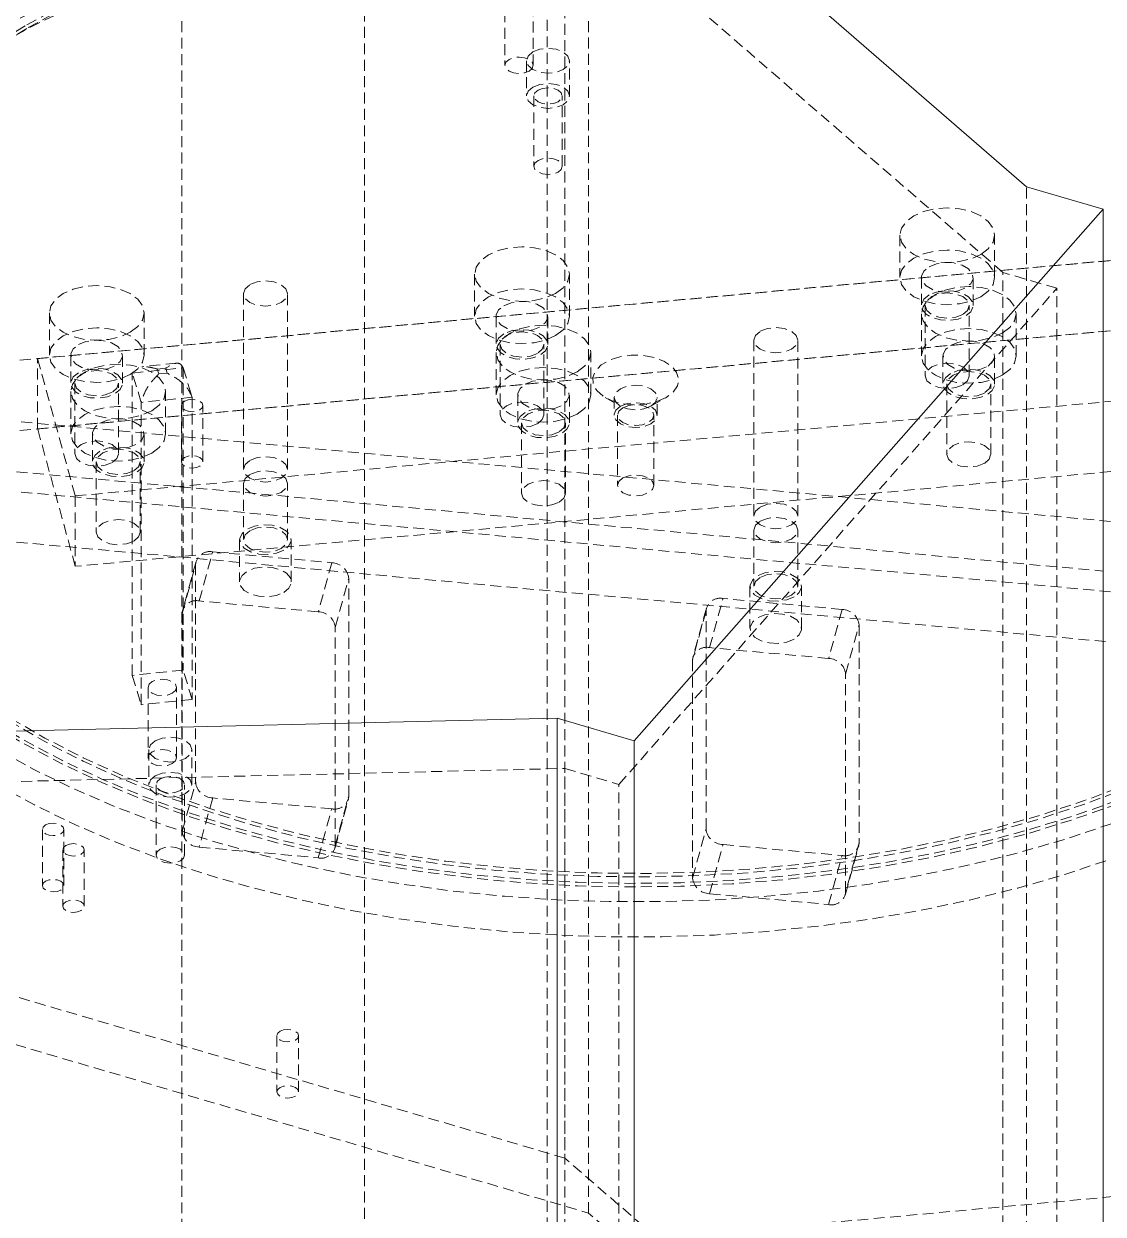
# Model space of a CAD drawing. Header units: millimetres. Extents: x 1529 to 6255, y 1713 to 5797.
# Drawn here: x 5812.8 to 5938.2, y 4708.8 to 4847 of the extents above; entities that cross this region are included whole.
import ezdxf

# ---------------------------------------------------------------- set-up
doc = ezdxf.new("R2010")
doc.units = ezdxf.units.MM
doc.linetypes.add('HIDDEN', pattern=[1.905, 1.27, -0.635])

msp = doc.modelspace()

# ---------------------------------------------------------------- linework, layer by layer
at = {"color": 7, "linetype": 'HIDDEN', "lineweight": 0}
for p, q in [((5831.195, 4484.099), (5831.195, 4990.355)), ((5873.622, 4990.354), (5873.622, 4484.099)), ((5852.408, 4978.108), (5852.408, 4471.853)), ((5878.411, 4708.911), (5878.411, 4872.219)), ((5875.662, 4862.271), (5875.662, 4715.294)), ((5926.512, 4818.158), (5875.662, 4862.271)), ((5868.695, 4850.378), (5868.695, 4842.212)), ((5871.995, 4842.212), (5871.995, 4850.378)), ((5871.21, 4842.735), (5871.21, 4838.652)), ((5876.21, 4838.652), (5876.21, 4842.735)), ((5872.06, 4838.652), (5872.06, 4830.487)), ((5875.36, 4830.487), (5875.36, 4838.652)), ((5757.362, 4802.925), (6028.977, 4827.759)), ((5929.262, 4664.798), (5929.262, 4828.106)), ((5814.434, 4808.16), (6023.824, 4827.305)), ((5914.567, 4822.477), (5914.567, 4817.578)), ((5925.567, 4817.578), (5925.567, 4822.477)), ((5757.362, 4794.759), (6028.977, 4819.594)), ((5814.434, 4799.995), (6023.824, 4819.14)), ((5865.183, 4817.962), (5865.183, 4813.062)), ((5876.183, 4813.062), (5876.183, 4817.962)), ((5926.512, 4671.18), (5926.512, 4818.158)), ((5932.792, 4816.311), (5926.512, 4818.158)), ((5917.067, 4817.578), (5917.067, 4814.312)), ((5923.067, 4814.312), (5923.067, 4817.578)), ((5838.347, 4815.7), (5838.347, 4795.287)), ((5843.447, 4795.287), (5843.447, 4815.7)), ((5881.945, 4758.702), (5932.792, 4816.311)), ((5932.792, 4669.333), (5932.792, 4816.311)), ((5917.517, 4814.312), (5917.517, 4806.146)), ((5922.617, 4806.146), (5922.617, 4814.312)), ((5815.798, 4813.446), (5815.798, 4808.547)), ((5826.798, 4808.547), (5826.798, 4813.446)), ((5867.683, 4813.062), (5867.683, 4809.796)), ((5873.683, 4809.796), (5873.683, 4813.062)), ((5917.07, 4813.354), (5917.07, 4808.455)), ((5928.07, 4808.455), (5928.07, 4813.354)), ((5818.814, 4792.195), (6028.204, 4811.34)), ((5868.133, 4809.796), (5868.133, 4801.631)), ((5873.233, 4801.631), (5873.233, 4809.796)), ((5897.608, 4810.282), (5897.608, 4789.868)), ((5902.708, 4789.868), (5902.708, 4810.282)), ((5818.298, 4808.547), (5818.298, 4805.281)), ((5824.298, 4805.281), (5824.298, 4808.547)), ((5867.686, 4808.839), (5867.686, 4803.94)), ((5878.686, 4803.94), (5878.686, 4808.839)), ((5919.57, 4808.455), (5919.57, 4805.189)), ((5925.57, 4805.189), (5925.57, 4808.455)), ((5814.434, 4808.16), (5818.814, 4792.195)), ((5814.434, 4799.995), (5814.434, 4808.16)), ((5825.431, 4806.471), (5831.34, 4807.072)), ((5830.575, 4807.62), (5826.523, 4807.207)), ((5829.312, 4807.033), (5828.327, 4806.933)), ((5828.327, 4806.933), (5828.501, 4806.364)), ((5829.486, 4806.465), (5829.312, 4807.033)), ((5831.34, 4807.072), (5832.382, 4803.661)), ((5831.34, 4807.072), (5831.34, 4771.961)), ((5826.473, 4803.059), (5825.431, 4806.471)), ((5825.431, 4771.359), (5825.431, 4806.471)), ((5829.486, 4806.465), (5828.501, 4806.364)), ((6033.86, 4780.566), (5768.021, 4804.872)), ((5818.301, 4804.323), (5818.301, 4799.424)), ((5818.748, 4805.281), (5818.748, 4797.116)), ((5823.848, 4797.116), (5823.848, 4805.281)), ((5829.301, 4799.424), (5829.301, 4804.323)), ((5920.02, 4805.189), (5920.02, 4797.023)), ((5925.12, 4797.023), (5925.12, 4805.189)), ((6028.204, 4803.175), (5818.814, 4784.03)), ((5832.382, 4803.661), (5826.473, 4803.059)), ((5826.473, 4767.948), (5826.473, 4803.059)), ((5831.141, 4802.696), (5831.141, 4796.164)), ((5832.382, 4803.661), (5832.382, 4768.55)), ((5833.641, 4796.164), (5833.641, 4802.696)), ((5870.186, 4803.94), (5870.186, 4800.673)), ((5876.186, 4800.673), (5876.186, 4803.94)), ((5880.343, 4803.632), (5882.111, 4802.611)), ((5881.379, 4803.632), (5881.379, 4801.59)), ((5885.647, 4802.611), (5887.415, 4803.632)), ((5886.379, 4801.59), (5886.379, 4803.632)), ((5881.779, 4801.59), (5881.779, 4793.425)), ((5885.979, 4793.425), (5885.979, 4801.59)), ((5818.814, 4784.03), (5814.434, 4799.995)), ((5870.636, 4800.673), (5870.636, 4792.508)), ((5875.736, 4792.508), (5875.736, 4800.673)), ((5766.457, 4799.171), (5938.172, 4783.47)), ((5820.801, 4799.424), (5820.801, 4796.158)), ((5826.801, 4796.158), (5826.801, 4799.424)), ((6033.86, 4772.401), (5768.021, 4796.707)), ((5821.251, 4796.158), (5821.251, 4787.993)), ((5826.351, 4787.993), (5826.351, 4796.158)), ((5838.347, 4793.654), (5838.347, 4787.121)), ((5843.447, 4787.121), (5843.447, 4793.654)), ((5818.814, 4792.195), (5818.814, 4784.03)), ((5766.457, 4791.005), (6032.295, 4766.699)), ((5897.608, 4788.235), (5897.608, 4781.703)), ((5902.708, 4781.703), (5902.708, 4788.235)), ((5837.897, 4787.121), (5837.897, 4782.222)), ((5843.897, 4782.222), (5843.897, 4787.121)), ((5833.201, 4780.003), (5834.765, 4785.705)), ((5834.765, 4785.705), (5848.593, 4784.441)), ((5831.226, 4778.551), (5832.79, 4784.253)), ((5832.837, 4784.601), (5831.272, 4778.899)), ((5832.79, 4784.253), (5832.79, 4758.94)), ((5848.593, 4784.441), (5847.029, 4778.739)), ((5849.004, 4776.925), (5850.568, 4782.627)), ((5850.568, 4757.314), (5850.568, 4782.627)), ((5897.158, 4781.703), (5897.158, 4776.804)), ((5903.158, 4776.804), (5903.158, 4781.703)), ((5847.029, 4778.739), (5833.201, 4780.003)), ((5892.462, 4774.585), (5894.027, 4780.287)), ((5907.854, 4779.022), (5894.027, 4780.287)), ((5831.226, 4778.551), (5831.226, 4753.238)), ((5892.051, 4778.834), (5890.487, 4773.132)), ((5892.098, 4779.183), (5890.534, 4773.481)), ((5892.051, 4753.521), (5892.051, 4778.834)), ((5907.854, 4779.022), (5906.29, 4773.321)), ((5849.004, 4751.613), (5849.004, 4776.925)), ((5908.265, 4771.507), (5909.83, 4777.209)), ((5909.83, 4777.209), (5909.83, 4751.896)), ((5906.29, 4773.321), (5892.462, 4774.585)), ((5890.487, 4773.132), (5890.487, 4747.82)), ((5831.34, 4771.961), (5825.431, 4771.359)), ((5825.431, 4771.359), (5826.473, 4767.948)), ((5832.382, 4768.55), (5831.34, 4771.961)), ((5908.265, 4746.194), (5908.265, 4771.507)), ((5827.256, 4769.954), (5827.256, 4761.789)), ((5830.556, 4761.789), (5830.556, 4769.954)), ((5832.382, 4768.55), (5826.473, 4767.948)), ((5827.347, 4762.741), (5827.347, 4758.659)), ((5832.347, 4758.659), (5832.347, 4762.741)), ((5783.955, 4758.369), (5875.666, 4760.549)), ((5875.666, 4613.571), (5875.666, 4760.549)), ((5875.666, 4760.549), (5881.945, 4758.702)), ((5828.197, 4758.659), (5828.197, 4750.493)), ((5831.226, 4753.238), (5832.79, 4758.94)), ((5831.497, 4750.493), (5831.497, 4758.659)), ((5881.945, 4611.724), (5881.945, 4758.702)), ((5834.765, 4757.126), (5833.201, 4751.424)), ((5848.593, 4755.862), (5834.765, 4757.126)), ((5849.004, 4751.613), (5850.568, 4757.314)), ((5847.029, 4750.16), (5848.593, 4755.862)), ((5848.957, 4751.264), (5850.522, 4756.966)), ((5814.992, 4753.473), (5814.992, 4746.94)), ((5817.492, 4746.94), (5817.492, 4753.473)), ((5890.487, 4747.82), (5892.051, 4753.521)), ((5892.462, 4746.006), (5894.027, 4751.708)), ((5894.027, 4751.708), (5907.854, 4750.443)), ((5908.219, 4745.846), (5909.783, 4751.547)), ((5909.83, 4751.896), (5908.265, 4746.194)), ((5817.358, 4751.092), (5817.358, 4744.56)), ((5819.858, 4744.56), (5819.858, 4751.092)), ((5833.201, 4751.424), (5847.029, 4750.16)), ((5906.29, 4744.742), (5907.854, 4750.443)), ((5875.662, 4715.294), (5760.764, 4749.09)), ((5892.462, 4746.006), (5906.29, 4744.742)), ((5766.144, 4741.934), (5878.411, 4708.911)), ((5842.232, 4729.517), (5842.232, 4722.985)), ((5844.732, 4722.985), (5844.732, 4729.517)), ((6020.928, 4718.283), (5749.314, 4693.449)), ((5926.512, 4671.18), (5875.662, 4715.294)), ((5929.262, 4664.798), (5878.411, 4708.911))]:
    msp.add_line(p, q, dxfattribs=at)
at = {"color": 7, "linetype": 'Continuous', "lineweight": 15}
for p, q in [((5878.411, 4872.219), (5929.262, 4828.106)), ((5929.262, 4828.106), (5938.172, 4825.485)), ((5938.172, 4825.485), (5883.693, 4763.761)), ((5938.172, 4662.177), (5938.172, 4825.485)), ((5874.783, 4766.382), (5783.073, 4764.202)), ((5883.693, 4763.761), (5874.783, 4766.382)), ((5874.783, 4603.074), (5874.783, 4766.382)), ((5883.693, 4763.761), (5883.693, 4600.453))]:
    msp.add_line(p, q, dxfattribs=at)
at = {"color": 7, "linetype": 'HIDDEN', "lineweight": 0, "flags": 128}
for points in [[(5809.632, 4848.534), (5814.075, 4850.954), (5818.754, 4853.22), (5823.653, 4855.326), (5828.756, 4857.264), (5834.046, 4859.027), (5839.504, 4860.609), (5845.112, 4862.006), (5850.852, 4863.211), (5856.703, 4864.223), (5862.646, 4865.036), (5868.661, 4865.648), (5874.727, 4866.058), (5880.825, 4866.263), (5886.933, 4866.263), (5893.03, 4866.058), (5899.097, 4865.648), (5905.112, 4865.036), (5911.055, 4864.223), (5916.906, 4863.211), (5922.645, 4862.006), (5928.254, 4860.609), (5933.712, 4859.027), (5939.001, 4857.264), (5944.104, 4855.326), (5949.003, 4853.22), (5953.682, 4850.954), (5958.125, 4848.534), (5962.316, 4845.97), (5966.242, 4843.269), (5969.89, 4840.44), (5973.246, 4837.495), (5976.3, 4834.441), (5979.041, 4831.29), (5981.46, 4828.052), (5983.549, 4824.739), (5985.301, 4821.361), (5986.709, 4817.93), (5987.77, 4814.458), (5988.479, 4810.956), (5988.834, 4807.436), (5988.834, 4803.91), (5988.479, 4800.39), (5987.77, 4796.888), (5986.709, 4793.415), (5985.301, 4789.985), (5983.549, 4786.607), (5981.46, 4783.293), (5979.041, 4780.056), (5976.3, 4776.905), (5973.246, 4773.851), (5969.89, 4770.905), (5966.242, 4768.077), (5962.316, 4765.376), (5958.125, 4762.812), (5953.682, 4760.392), (5949.003, 4758.125), (5944.104, 4756.02), (5939.001, 4754.082), (5933.712, 4752.319), (5928.254, 4750.737), (5922.645, 4749.34), (5916.906, 4748.134), (5911.055, 4747.123), (5905.112, 4746.31), (5899.097, 4745.698), (5893.03, 4745.288), (5886.933, 4745.083), (5880.825, 4745.083), (5874.727, 4745.288), (5868.661, 4745.698), (5862.646, 4746.31), (5856.703, 4747.123), (5850.852, 4748.134), (5845.112, 4749.34), (5839.504, 4750.737), (5834.046, 4752.319), (5828.756, 4754.082), (5823.653, 4756.02), (5818.754, 4758.125), (5814.075, 4760.392), (5809.633, 4762.812), (5805.441, 4765.376), (5801.515, 4768.077), (5797.868, 4770.905), (5794.511, 4773.851), (5791.458, 4776.905), (5788.716, 4780.056), (5786.297, 4783.293), (5784.208, 4786.607), (5782.457, 4789.985), (5781.048, 4793.415), (5779.987, 4796.888), (5779.278, 4800.39), (5778.923, 4803.91), (5778.923, 4807.436), (5779.278, 4810.956), (5779.987, 4814.458), (5781.048, 4817.93), (5782.456, 4821.361), (5784.208, 4824.739), (5786.297, 4828.052), (5788.716, 4831.29), (5791.458, 4834.441), (5794.511, 4837.495), (5797.868, 4840.44), (5801.515, 4843.269), (5805.441, 4845.97), (5809.632, 4848.534)], [(5811.754, 4847.718), (5807.645, 4845.203), (5803.8, 4842.552), (5800.23, 4839.777), (5796.949, 4836.885), (5793.967, 4833.886), (5791.295, 4830.792), (5788.943, 4827.613), (5786.917, 4824.359), (5785.226, 4821.043), (5783.875, 4817.675), (5782.869, 4814.267), (5782.211, 4810.83), (5781.903, 4807.378), (5781.947, 4803.921), (5782.343, 4800.471), (5783.088, 4797.041), (5784.181, 4793.641), (5785.617, 4790.285), (5787.393, 4786.983), (5789.5, 4783.747), (5791.934, 4780.588), (5794.684, 4777.517), (5797.741, 4774.545), (5801.096, 4771.681), (5804.736, 4768.935), (5808.648, 4766.318), (5812.82, 4763.838), (5817.237, 4761.503), (5821.884, 4759.322), (5826.744, 4757.302), (5831.802, 4755.451), (5837.039, 4753.774), (5842.437, 4752.277), (5847.978, 4750.966), (5853.643, 4749.844), (5859.413, 4748.917), (5865.266, 4748.187), (5871.184, 4747.656), (5877.145, 4747.326), (5883.13, 4747.199), (5889.117, 4747.276), (5895.087, 4747.554), (5901.017, 4748.035), (5906.889, 4748.716), (5912.681, 4749.594), (5918.374, 4750.667), (5923.948, 4751.931), (5929.383, 4753.382), (5934.662, 4755.015), (5939.766, 4756.823), (5944.678, 4758.802), (5949.379, 4760.943), (5953.855, 4763.24), (5958.09, 4765.685), (5962.069, 4768.269), (5965.778, 4770.983), (5969.205, 4773.818), (5972.338, 4776.764), (5975.166, 4779.812), (5977.679, 4782.95), (5979.869, 4786.168), (5981.728, 4789.454), (5983.249, 4792.798), (5984.429, 4796.187), (5985.261, 4799.611), (5985.744, 4803.057), (5985.876, 4806.513), (5985.656, 4809.968), (5985.086, 4813.41), (5984.166, 4816.826), (5982.901, 4820.205), (5981.294, 4823.536), (5979.352, 4826.806), (5977.081, 4830.005), (5974.488, 4833.121), (5971.583, 4836.145), (5968.375, 4839.064), (5964.877, 4841.87), (5961.099, 4844.552), (5957.055, 4847.102), (5952.758, 4849.511), (5948.224, 4851.77), (5943.469, 4853.871), (5938.508, 4855.807), (5933.358, 4857.572), (5928.038, 4859.16), (5922.566, 4860.565), (5916.961, 4861.781), (5911.241, 4862.806), (5905.427, 4863.636), (5899.539, 4864.266), (5893.597, 4864.697), (5887.621, 4864.925), (5881.633, 4864.95), (5875.652, 4864.773), (5869.7, 4864.393), (5863.796, 4863.812), (5857.962, 4863.032), (5852.217, 4862.056), (5846.581, 4860.887), (5841.073, 4859.529), (5835.714, 4857.986), (5830.52, 4856.265), (5825.51, 4854.371), (5820.702, 4852.31), (5816.111, 4850.09), (5811.754, 4847.718)], [(5811.754, 4847.31), (5807.645, 4844.794), (5803.8, 4842.144), (5800.23, 4839.368), (5796.949, 4836.476), (5793.967, 4833.478), (5791.295, 4830.384), (5788.943, 4827.205), (5786.917, 4823.951), (5785.226, 4820.635), (5783.875, 4817.266), (5782.869, 4813.858), (5782.211, 4810.422), (5781.903, 4806.97), (5781.947, 4803.512), (5782.343, 4800.063), (5783.088, 4796.632), (5784.181, 4793.233), (5785.617, 4789.877), (5787.393, 4786.575), (5789.5, 4783.339), (5791.934, 4780.18), (5794.684, 4777.109), (5797.741, 4774.136), (5801.096, 4771.272), (5804.736, 4768.527), (5808.648, 4765.91), (5812.82, 4763.429), (5817.237, 4761.095), (5821.884, 4758.914), (5826.744, 4756.894), (5831.802, 4755.042), (5837.039, 4753.365), (5842.437, 4751.869), (5847.978, 4750.557), (5853.643, 4749.436), (5859.413, 4748.509), (5865.266, 4747.778), (5871.184, 4747.247), (5877.145, 4746.918), (5883.13, 4746.791), (5889.117, 4746.867), (5895.087, 4747.146), (5901.017, 4747.627), (5906.889, 4748.307), (5912.681, 4749.186), (5918.374, 4750.259), (5923.948, 4751.523), (5929.383, 4752.974), (5934.662, 4754.607), (5939.766, 4756.415), (5944.678, 4758.394), (5949.379, 4760.535), (5953.855, 4762.832), (5958.09, 4765.276), (5962.069, 4767.86), (5965.778, 4770.575), (5969.205, 4773.41), (5972.338, 4776.356), (5975.166, 4779.404), (5977.679, 4782.542), (5979.869, 4785.759), (5981.728, 4789.046), (5983.249, 4792.39), (5984.429, 4795.779), (5985.261, 4799.203), (5985.744, 4802.649), (5985.876, 4806.105), (5985.656, 4809.56), (5985.086, 4813.002), (5984.166, 4816.418), (5982.901, 4819.797), (5981.294, 4823.127), (5979.352, 4826.398), (5977.081, 4829.597), (5974.488, 4832.713), (5971.583, 4835.736), (5968.375, 4838.656), (5964.877, 4841.462), (5961.099, 4844.144), (5957.055, 4846.694), (5952.758, 4849.103), (5948.224, 4851.361), (5943.469, 4853.463), (5938.508, 4855.399), (5933.358, 4857.164), (5928.038, 4858.752), (5922.566, 4860.156), (5916.961, 4861.373), (5911.241, 4862.398), (5905.427, 4863.227), (5899.539, 4863.858), (5893.597, 4864.288), (5887.621, 4864.517), (5881.633, 4864.542), (5875.652, 4864.364), (5869.7, 4863.985), (5863.796, 4863.404), (5857.962, 4862.624), (5852.217, 4861.648), (5846.581, 4860.478), (5841.073, 4859.12), (5835.714, 4857.578), (5830.52, 4855.857), (5825.51, 4853.962), (5820.702, 4851.902), (5816.111, 4849.682), (5811.754, 4847.31)], [(5813.168, 4846.902), (5817.481, 4849.248), (5822.028, 4851.443), (5826.791, 4853.479), (5831.755, 4855.348), (5836.902, 4857.044), (5842.215, 4858.561), (5847.673, 4859.893), (5853.259, 4861.037), (5858.952, 4861.988), (5864.733, 4862.742), (5870.581, 4863.297), (5876.476, 4863.652), (5882.397, 4863.804), (5888.323, 4863.753), (5894.233, 4863.5), (5900.107, 4863.045), (5905.924, 4862.39), (5911.664, 4861.537), (5917.306, 4860.489), (5922.831, 4859.25), (5928.218, 4857.825), (5933.45, 4856.218), (5938.508, 4854.434), (5943.374, 4852.481), (5948.031, 4850.365), (5952.463, 4848.093), (5956.654, 4845.674), (5960.589, 4843.116), (5964.255, 4840.427), (5967.638, 4837.618), (5970.727, 4834.698), (5973.511, 4831.678), (5975.981, 4828.568), (5978.126, 4825.378), (5979.941, 4822.121), (5981.418, 4818.808), (5982.553, 4815.45), (5983.341, 4812.059), (5983.78, 4808.647), (5983.868, 4805.226), (5983.604, 4801.808), (5982.991, 4798.405), (5982.029, 4795.029), (5980.722, 4791.691), (5979.076, 4788.405), (5977.094, 4785.18), (5974.786, 4782.029), (5972.158, 4778.962), (5969.22, 4775.991), (5965.982, 4773.125), (5962.456, 4770.375), (5958.654, 4767.751), (5954.589, 4765.261), (5950.276, 4762.914), (5945.73, 4760.719), (5940.966, 4758.684), (5936.002, 4756.815), (5930.855, 4755.119), (5925.543, 4753.602), (5920.084, 4752.269), (5914.498, 4751.125), (5908.805, 4750.175), (5903.024, 4749.42), (5897.176, 4748.865), (5891.281, 4748.511), (5885.361, 4748.359), (5879.435, 4748.409), (5873.524, 4748.663), (5867.65, 4749.118), (5861.833, 4749.773), (5856.093, 4750.626), (5850.451, 4751.673), (5844.927, 4752.912), (5839.539, 4754.337), (5834.307, 4755.945), (5829.249, 4757.728), (5824.383, 4759.681), (5819.726, 4761.797), (5815.294, 4764.069), (5811.104, 4766.488), (5807.169, 4769.047), (5803.503, 4771.735), (5800.119, 4774.544), (5797.03, 4777.464), (5794.246, 4780.484), (5791.777, 4783.595), (5789.631, 4786.784), (5787.816, 4790.041), (5786.339, 4793.355), (5785.204, 4796.713), (5784.416, 4800.104), (5783.978, 4803.516), (5783.89, 4806.937), (5784.153, 4810.355), (5784.767, 4813.758), (5785.729, 4817.134), (5787.035, 4820.471), (5788.682, 4823.758), (5790.663, 4826.982), (5792.972, 4830.133), (5795.599, 4833.2), (5798.537, 4836.171), (5801.775, 4839.037), (5805.301, 4841.787), (5809.103, 4844.412), (5813.168, 4846.902)], [(5809.632, 4844.452), (5805.441, 4841.887), (5801.515, 4839.186), (5797.868, 4836.358), (5794.511, 4833.412), (5791.458, 4830.358), (5788.716, 4827.207), (5786.297, 4823.97), (5784.208, 4820.656), (5782.456, 4817.279), (5781.048, 4813.848), (5779.987, 4810.375), (5779.278, 4806.873), (5778.923, 4803.353), (5778.923, 4799.827), (5779.278, 4796.307), (5779.987, 4792.805), (5781.048, 4789.333), (5782.457, 4785.902), (5784.208, 4782.524), (5786.297, 4779.211), (5788.716, 4775.973), (5791.458, 4772.822), (5794.511, 4769.769), (5797.868, 4766.823), (5801.515, 4763.995), (5805.441, 4761.294), (5809.633, 4758.729), (5814.075, 4756.309), (5818.754, 4754.043), (5823.653, 4751.937), (5828.756, 4750), (5834.046, 4748.237), (5839.504, 4746.654), (5845.112, 4745.258), (5850.852, 4744.052), (5856.703, 4743.04), (5862.646, 4742.227), (5868.661, 4741.615), (5874.727, 4741.206), (5880.825, 4741.001), (5886.933, 4741.001), (5893.03, 4741.206), (5899.097, 4741.615), (5905.112, 4742.227), (5911.055, 4743.04), (5916.906, 4744.052), (5922.645, 4745.258), (5928.254, 4746.654), (5933.712, 4748.237), (5939.001, 4750), (5944.104, 4751.937), (5949.003, 4754.043), (5953.682, 4756.309), (5958.125, 4758.729), (5962.316, 4761.294), (5966.242, 4763.995), (5969.89, 4766.823), (5973.246, 4769.769), (5976.3, 4772.822), (5979.041, 4775.973), (5981.46, 4779.211), (5983.549, 4782.524), (5985.301, 4785.902), (5986.709, 4789.333), (5987.77, 4792.805), (5988.479, 4796.307), (5988.834, 4799.827), (5988.834, 4803.353), (5988.479, 4806.873), (5987.77, 4810.375), (5986.709, 4813.848), (5985.301, 4817.279), (5983.549, 4820.656), (5981.46, 4823.97), (5979.041, 4827.207), (5976.3, 4830.358), (5973.246, 4833.412), (5969.89, 4836.358), (5966.242, 4839.186), (5962.316, 4841.887), (5958.125, 4844.452), (5953.682, 4846.871), (5949.003, 4849.138), (5944.104, 4851.243), (5939.001, 4853.181), (5933.712, 4854.944), (5928.254, 4856.526), (5922.645, 4857.923), (5916.906, 4859.129), (5911.055, 4860.14), (5905.112, 4860.953), (5899.097, 4861.565), (5893.03, 4861.975), (5886.933, 4862.18), (5880.825, 4862.18), (5874.727, 4861.975), (5868.661, 4861.565), (5862.646, 4860.953), (5856.703, 4860.14), (5850.852, 4859.129), (5845.112, 4857.923), (5839.504, 4856.526), (5834.046, 4854.944), (5828.756, 4853.181), (5823.653, 4851.243), (5818.754, 4849.138), (5814.075, 4846.871), (5809.632, 4844.452)], [(5813.168, 4846.493), (5809.103, 4844.003), (5805.301, 4841.379), (5801.775, 4838.629), (5798.537, 4835.763), (5795.599, 4832.792), (5792.972, 4829.725), (5790.663, 4826.574), (5788.682, 4823.349), (5787.035, 4820.063), (5785.729, 4816.725), (5784.767, 4813.349), (5784.153, 4809.946), (5783.89, 4806.528), (5783.978, 4803.107), (5784.416, 4799.695), (5785.204, 4796.304), (5786.339, 4792.946), (5787.816, 4789.633), (5789.631, 4786.376), (5791.777, 4783.187), (5794.246, 4780.076), (5797.03, 4777.056), (5800.119, 4774.136), (5803.503, 4771.327), (5807.169, 4768.638), (5811.104, 4766.08), (5815.294, 4763.661), (5819.726, 4761.389), (5824.383, 4759.273), (5829.249, 4757.32), (5834.307, 4755.536), (5839.539, 4753.929), (5844.927, 4752.504), (5850.451, 4751.265), (5856.093, 4750.217), (5861.833, 4749.365), (5867.65, 4748.709), (5873.524, 4748.254), (5879.435, 4748.001), (5885.361, 4747.951), (5891.281, 4748.103), (5897.176, 4748.457), (5903.024, 4749.012), (5908.805, 4749.766), (5914.498, 4750.717), (5920.084, 4751.861), (5925.543, 4753.193), (5930.855, 4754.71), (5936.002, 4756.406), (5940.966, 4758.276), (5945.73, 4760.311), (5950.276, 4762.506), (5954.589, 4764.853), (5958.654, 4767.342), (5962.456, 4769.967), (5965.982, 4772.717), (5969.22, 4775.583), (5972.158, 4778.554), (5974.786, 4781.621), (5977.094, 4784.772), (5979.076, 4787.997), (5980.722, 4791.283), (5982.029, 4794.62), (5982.991, 4797.996), (5983.604, 4801.4), (5983.868, 4804.818), (5983.78, 4808.239), (5983.341, 4811.651), (5982.553, 4815.042), (5981.418, 4818.4), (5979.941, 4821.713), (5978.126, 4824.97), (5975.981, 4828.159), (5973.511, 4831.27), (5970.727, 4834.29), (5967.638, 4837.21), (5964.255, 4840.019), (5960.589, 4842.707), (5956.654, 4845.266), (5952.463, 4847.685), (5948.031, 4849.957), (5943.374, 4852.073), (5938.508, 4854.026), (5933.45, 4855.81), (5928.218, 4857.417), (5922.831, 4858.842), (5917.306, 4860.081), (5911.664, 4861.129), (5905.924, 4861.981), (5900.107, 4862.636), (5894.233, 4863.091), (5888.323, 4863.345), (5882.397, 4863.395), (5876.476, 4863.243), (5870.581, 4862.889), (5864.733, 4862.334), (5858.952, 4861.58), (5853.259, 4860.629), (5847.673, 4859.485), (5842.215, 4858.153), (5836.902, 4856.636), (5831.755, 4854.939), (5826.791, 4853.07), (5822.028, 4851.035), (5817.481, 4848.84), (5813.168, 4846.493)], [(5871.943, 4843.755), (5872.754, 4844.068), (5873.71, 4844.178), (5874.667, 4844.068), (5875.478, 4843.755), (5876.02, 4843.287), (5876.21, 4842.735), (5876.02, 4842.182), (5875.478, 4841.714), (5874.667, 4841.401), (5873.71, 4841.291), (5872.754, 4841.401), (5871.943, 4841.714), (5871.401, 4842.182), (5871.21, 4842.735), (5871.401, 4843.287), (5871.943, 4843.755)], [(5871.511, 4841.539), (5871.869, 4841.848), (5871.995, 4842.212), (5871.869, 4842.577), (5871.511, 4842.886), (5870.976, 4843.092), (5870.345, 4843.165), (5869.713, 4843.092), (5869.178, 4842.886), (5868.82, 4842.577), (5868.695, 4842.212), (5868.82, 4841.848), (5869.178, 4841.539), (5869.713, 4841.332), (5870.345, 4841.26), (5870.976, 4841.332), (5871.511, 4841.539)], [(5871.943, 4839.672), (5872.754, 4839.985), (5873.71, 4840.095), (5874.667, 4839.985), (5875.478, 4839.672), (5876.02, 4839.204), (5876.21, 4838.652), (5876.02, 4838.1), (5875.478, 4837.631), (5874.667, 4837.319), (5873.71, 4837.209), (5872.754, 4837.319), (5871.943, 4837.631), (5871.401, 4838.1), (5871.21, 4838.652), (5871.401, 4839.204), (5871.943, 4839.672)], [(5872.544, 4839.326), (5873.079, 4839.532), (5873.711, 4839.605), (5874.342, 4839.532), (5874.877, 4839.326), (5875.235, 4839.016), (5875.36, 4838.652), (5875.235, 4838.287), (5874.877, 4837.978), (5874.342, 4837.772), (5873.71, 4837.699), (5873.079, 4837.772), (5872.544, 4837.978), (5872.186, 4838.287), (5872.06, 4838.652), (5872.186, 4839.017), (5872.544, 4839.326)], [(5872.544, 4831.16), (5872.186, 4830.851), (5872.06, 4830.487), (5872.186, 4830.122), (5872.544, 4829.813), (5873.079, 4829.607), (5873.71, 4829.534), (5874.342, 4829.607), (5874.877, 4829.813), (5875.235, 4830.122), (5875.36, 4830.487), (5875.235, 4830.851), (5874.877, 4831.16), (5874.342, 4831.367), (5873.711, 4831.439), (5873.079, 4831.367), (5872.544, 4831.16)], [(5923.956, 4820.232), (5924.83, 4820.89), (5925.38, 4821.655), (5925.567, 4822.477), (5925.38, 4823.299), (5924.83, 4824.065), (5923.956, 4824.722), (5922.817, 4825.227), (5921.491, 4825.544), (5920.067, 4825.652), (5918.644, 4825.544), (5917.317, 4825.227), (5916.178, 4824.722), (5915.304, 4824.065), (5914.755, 4823.299), (5914.567, 4822.477), (5914.755, 4821.655), (5915.304, 4820.89), (5916.178, 4820.232), (5917.317, 4819.727), (5918.644, 4819.41), (5920.067, 4819.302), (5921.491, 4819.41), (5922.817, 4819.727), (5923.956, 4820.232)], [(5874.572, 4815.717), (5875.446, 4816.374), (5875.995, 4817.14), (5876.183, 4817.962), (5875.995, 4818.783), (5875.446, 4819.549), (5874.572, 4820.207), (5873.433, 4820.711), (5872.106, 4821.029), (5870.683, 4821.137), (5869.259, 4821.029), (5867.933, 4820.711), (5866.794, 4820.207), (5865.92, 4819.549), (5865.37, 4818.783), (5865.183, 4817.962), (5865.37, 4817.14), (5865.92, 4816.374), (5866.794, 4815.717), (5867.933, 4815.212), (5869.259, 4814.895), (5870.683, 4814.787), (5872.106, 4814.895), (5873.433, 4815.212), (5874.572, 4815.717)], [(5923.956, 4815.333), (5924.83, 4815.99), (5925.38, 4816.756), (5925.567, 4817.578), (5925.38, 4818.4), (5924.83, 4819.165), (5923.956, 4819.823), (5922.817, 4820.328), (5921.491, 4820.645), (5920.067, 4820.753), (5918.644, 4820.645), (5917.317, 4820.328), (5916.178, 4819.823), (5915.304, 4819.165), (5914.755, 4818.4), (5914.567, 4817.578), (5914.755, 4816.756), (5915.304, 4815.99), (5916.178, 4815.333), (5917.317, 4814.828), (5918.644, 4814.511), (5920.067, 4814.403), (5921.491, 4814.511), (5922.817, 4814.828), (5923.956, 4815.333)], [(5917.946, 4818.802), (5918.799, 4819.147), (5919.806, 4819.303), (5920.844, 4819.251), (5921.788, 4818.997), (5922.525, 4818.571), (5922.965, 4818.026), (5923.056, 4817.427), (5922.786, 4816.846), (5922.188, 4816.353), (5921.335, 4816.008), (5920.329, 4815.853), (5919.291, 4815.905), (5918.346, 4816.159), (5917.61, 4816.585), (5917.169, 4817.13), (5917.079, 4817.729), (5917.348, 4818.31), (5917.946, 4818.802)], [(5825.187, 4811.201), (5826.061, 4811.859), (5826.611, 4812.625), (5826.798, 4813.446), (5826.611, 4814.268), (5826.061, 4815.034), (5825.187, 4815.691), (5824.048, 4816.196), (5822.722, 4816.513), (5821.298, 4816.621), (5819.875, 4816.513), (5818.548, 4816.196), (5817.409, 4815.691), (5816.535, 4815.034), (5815.986, 4814.268), (5815.798, 4813.446), (5815.986, 4812.625), (5816.535, 4811.859), (5817.409, 4811.201), (5818.548, 4810.697), (5819.875, 4810.379), (5821.298, 4810.271), (5822.722, 4810.379), (5824.048, 4810.697), (5825.187, 4811.201)], [(5839.094, 4816.741), (5839.921, 4817.06), (5840.897, 4817.172), (5841.873, 4817.06), (5842.7, 4816.741), (5843.253, 4816.264), (5843.447, 4815.7), (5843.253, 4815.137), (5842.7, 4814.659), (5841.873, 4814.34), (5840.897, 4814.228), (5839.921, 4814.34), (5839.094, 4814.659), (5838.541, 4815.137), (5838.347, 4815.7), (5838.541, 4816.264), (5839.094, 4816.741)], [(5926.459, 4811.109), (5927.333, 4811.767), (5927.883, 4812.532), (5928.07, 4813.354), (5927.883, 4814.176), (5927.333, 4814.942), (5926.459, 4815.599), (5925.32, 4816.104), (5923.994, 4816.421), (5922.57, 4816.529), (5921.147, 4816.421), (5919.82, 4816.104), (5918.681, 4815.599), (5917.807, 4814.942), (5917.257, 4814.176), (5917.07, 4813.354), (5917.257, 4812.532), (5917.807, 4811.767), (5918.681, 4811.109), (5919.82, 4810.605), (5921.147, 4810.287), (5922.57, 4810.179), (5923.994, 4810.287), (5925.32, 4810.605), (5926.459, 4811.109)], [(5874.572, 4810.817), (5875.446, 4811.475), (5875.995, 4812.241), (5876.183, 4813.062), (5875.995, 4813.884), (5875.446, 4814.65), (5874.572, 4815.308), (5873.433, 4815.812), (5872.106, 4816.129), (5870.683, 4816.238), (5869.259, 4816.129), (5867.933, 4815.812), (5866.794, 4815.308), (5865.92, 4814.65), (5865.37, 4813.884), (5865.183, 4813.062), (5865.37, 4812.241), (5865.92, 4811.475), (5866.794, 4810.817), (5867.933, 4810.313), (5869.259, 4809.996), (5870.683, 4809.887), (5872.106, 4809.996), (5873.433, 4810.313), (5874.572, 4810.817)], [(5917.946, 4815.536), (5917.348, 4815.044), (5917.079, 4814.463), (5917.169, 4813.863), (5917.61, 4813.318), (5918.346, 4812.893), (5919.291, 4812.639), (5920.329, 4812.586), (5921.335, 4812.742), (5922.188, 4813.087), (5922.786, 4813.58), (5923.056, 4814.161), (5922.965, 4814.76), (5922.525, 4815.305), (5921.788, 4815.73), (5920.844, 4815.985), (5919.806, 4816.037), (5918.799, 4815.881), (5917.946, 4815.536)], [(5921.87, 4813.271), (5921.043, 4812.952), (5920.067, 4812.84), (5919.091, 4812.952), (5918.264, 4813.271), (5917.711, 4813.748), (5917.517, 4814.312), (5917.711, 4814.875), (5918.264, 4815.353), (5919.091, 4815.672), (5920.067, 4815.784), (5921.043, 4815.672), (5921.87, 4815.353), (5922.423, 4814.875), (5922.617, 4814.312), (5922.423, 4813.748), (5921.87, 4813.271)], [(5868.561, 4814.287), (5869.415, 4814.632), (5870.421, 4814.788), (5871.459, 4814.735), (5872.403, 4814.481), (5873.14, 4814.056), (5873.58, 4813.511), (5873.671, 4812.912), (5873.402, 4812.331), (5872.804, 4811.838), (5871.951, 4811.493), (5870.944, 4811.337), (5869.906, 4811.39), (5868.962, 4811.644), (5868.225, 4812.069), (5867.785, 4812.614), (5867.694, 4813.213), (5867.964, 4813.794), (5868.561, 4814.287)], [(5825.187, 4806.302), (5826.061, 4806.96), (5826.611, 4807.725), (5826.798, 4808.547), (5826.611, 4809.369), (5826.061, 4810.135), (5825.187, 4810.792), (5824.048, 4811.297), (5822.722, 4811.614), (5821.298, 4811.722), (5819.875, 4811.614), (5818.548, 4811.297), (5817.409, 4810.792), (5816.535, 4810.135), (5815.986, 4809.369), (5815.798, 4808.547), (5815.986, 4807.725), (5816.535, 4806.96), (5817.409, 4806.302), (5818.548, 4805.797), (5819.875, 4805.48), (5821.298, 4805.372), (5822.722, 4805.48), (5824.048, 4805.797), (5825.187, 4806.302)], [(5877.075, 4806.594), (5877.949, 4807.251), (5878.498, 4808.017), (5878.686, 4808.839), (5878.498, 4809.661), (5877.949, 4810.426), (5877.075, 4811.084), (5875.936, 4811.589), (5874.609, 4811.906), (5873.186, 4812.014), (5871.762, 4811.906), (5870.436, 4811.589), (5869.297, 4811.084), (5868.423, 4810.426), (5867.873, 4809.661), (5867.686, 4808.839), (5867.873, 4808.017), (5868.423, 4807.251), (5869.297, 4806.594), (5870.436, 4806.089), (5871.762, 4805.772), (5873.186, 4805.664), (5874.609, 4805.772), (5875.936, 4806.089), (5877.075, 4806.594)], [(5868.561, 4811.021), (5867.964, 4810.528), (5867.694, 4809.947), (5867.785, 4809.348), (5868.225, 4808.803), (5868.962, 4808.378), (5869.906, 4808.123), (5870.944, 4808.071), (5871.951, 4808.227), (5872.804, 4808.572), (5873.402, 4809.064), (5873.671, 4809.645), (5873.58, 4810.245), (5873.14, 4810.79), (5872.403, 4811.215), (5871.459, 4811.469), (5870.421, 4811.522), (5869.415, 4811.366), (5868.561, 4811.021)], [(5872.486, 4808.755), (5871.659, 4808.436), (5870.683, 4808.324), (5869.707, 4808.436), (5868.88, 4808.755), (5868.327, 4809.233), (5868.133, 4809.796), (5868.327, 4810.36), (5868.88, 4810.837), (5869.707, 4811.156), (5870.683, 4811.268), (5871.659, 4811.156), (5872.486, 4810.837), (5873.039, 4810.36), (5873.233, 4809.796), (5873.039, 4809.233), (5872.486, 4808.755)], [(5898.355, 4811.323), (5899.183, 4811.642), (5900.158, 4811.754), (5901.134, 4811.642), (5901.962, 4811.323), (5902.514, 4810.845), (5902.708, 4810.282), (5902.514, 4809.718), (5901.962, 4809.241), (5901.134, 4808.922), (5900.158, 4808.81), (5899.183, 4808.922), (5898.355, 4809.241), (5897.803, 4809.718), (5897.608, 4810.282), (5897.803, 4810.845), (5898.355, 4811.323)], [(5926.459, 4806.21), (5927.333, 4806.867), (5927.883, 4807.633), (5928.07, 4808.455), (5927.883, 4809.277), (5927.333, 4810.043), (5926.459, 4810.7), (5925.32, 4811.205), (5923.994, 4811.522), (5922.57, 4811.63), (5921.147, 4811.522), (5919.82, 4811.205), (5918.681, 4810.7), (5917.807, 4810.043), (5917.257, 4809.277), (5917.07, 4808.455), (5917.257, 4807.633), (5917.807, 4806.867), (5918.681, 4806.21), (5919.82, 4805.705), (5921.147, 4805.388), (5922.57, 4805.28), (5923.994, 4805.388), (5925.32, 4805.705), (5926.459, 4806.21)], [(5819.177, 4809.772), (5820.03, 4810.117), (5821.037, 4810.272), (5822.075, 4810.22), (5823.019, 4809.966), (5823.756, 4809.54), (5824.196, 4808.995), (5824.287, 4808.396), (5824.017, 4807.815), (5823.42, 4807.322), (5822.566, 4806.977), (5821.56, 4806.822), (5820.522, 4806.874), (5819.578, 4807.128), (5818.841, 4807.554), (5818.401, 4808.099), (5818.31, 4808.698), (5818.579, 4809.279), (5819.177, 4809.772)], [(5920.449, 4809.68), (5921.302, 4810.025), (5922.309, 4810.18), (5923.347, 4810.128), (5924.291, 4809.874), (5925.028, 4809.448), (5925.468, 4808.903), (5925.559, 4808.304), (5925.289, 4807.723), (5924.691, 4807.23), (5923.838, 4806.885), (5922.832, 4806.73), (5921.794, 4806.782), (5920.849, 4807.036), (5920.113, 4807.462), (5919.672, 4808.007), (5919.582, 4808.606), (5919.851, 4809.187), (5920.449, 4809.68)], [(5887.414, 4803.632), (5886.329, 4803.157), (5885.063, 4802.869), (5883.708, 4802.788), (5882.366, 4802.922), (5881.136, 4803.259), (5880.11, 4803.776), (5879.363, 4804.433), (5878.951, 4805.183), (5878.905, 4805.968), (5879.227, 4806.732), (5879.895, 4807.417), (5880.858, 4807.973), (5882.044, 4808.358), (5883.367, 4808.544), (5884.728, 4808.517), (5886.026, 4808.28), (5887.165, 4807.849), (5888.06, 4807.256), (5888.644, 4806.546), (5888.876, 4805.771), (5888.737, 4804.99), (5888.237, 4804.258), (5887.414, 4803.632)], [(5827.69, 4802.078), (5828.564, 4802.736), (5829.114, 4803.502), (5829.301, 4804.323), (5829.114, 4805.145), (5828.564, 4805.911), (5827.69, 4806.569), (5826.551, 4807.073), (5825.225, 4807.39), (5823.801, 4807.499), (5822.378, 4807.39), (5821.051, 4807.073), (5819.912, 4806.569), (5819.038, 4805.911), (5818.489, 4805.145), (5818.301, 4804.323), (5818.489, 4803.502), (5819.038, 4802.736), (5819.912, 4802.078), (5821.051, 4801.574), (5822.378, 4801.257), (5823.801, 4801.148), (5825.225, 4801.257), (5826.551, 4801.574), (5827.69, 4802.078)], [(5819.177, 4806.506), (5818.579, 4806.013), (5818.31, 4805.432), (5818.401, 4804.833), (5818.841, 4804.288), (5819.578, 4803.862), (5820.522, 4803.608), (5821.56, 4803.556), (5822.566, 4803.711), (5823.42, 4804.056), (5824.017, 4804.549), (5824.287, 4805.13), (5824.196, 4805.729), (5823.756, 4806.274), (5823.019, 4806.7), (5822.075, 4806.954), (5821.037, 4807.006), (5820.03, 4806.851), (5819.177, 4806.506)], [(5877.075, 4801.694), (5877.949, 4802.352), (5878.498, 4803.118), (5878.686, 4803.94), (5878.498, 4804.761), (5877.949, 4805.527), (5877.075, 4806.185), (5875.936, 4806.689), (5874.609, 4807.006), (5873.186, 4807.115), (5871.762, 4807.006), (5870.436, 4806.689), (5869.297, 4806.185), (5868.423, 4805.527), (5867.873, 4804.761), (5867.686, 4803.94), (5867.873, 4803.118), (5868.423, 4802.352), (5869.297, 4801.694), (5870.436, 4801.19), (5871.762, 4800.873), (5873.186, 4800.765), (5874.609, 4800.873), (5875.936, 4801.19), (5877.075, 4801.694)], [(5921.87, 4805.105), (5922.423, 4805.583), (5922.617, 4806.146), (5922.423, 4806.71), (5921.87, 4807.187), (5921.043, 4807.506), (5920.067, 4807.618), (5919.091, 4807.506), (5918.264, 4807.187), (5917.711, 4806.71), (5917.517, 4806.146), (5917.711, 4805.583), (5918.264, 4805.105), (5919.091, 4804.786), (5920.067, 4804.674), (5921.043, 4804.786), (5921.87, 4805.105)], [(5920.449, 4806.413), (5919.851, 4805.921), (5919.582, 4805.34), (5919.672, 4804.741), (5920.113, 4804.195), (5920.849, 4803.77), (5921.794, 4803.516), (5922.832, 4803.464), (5923.838, 4803.619), (5924.691, 4803.964), (5925.289, 4804.457), (5925.559, 4805.038), (5925.468, 4805.637), (5925.028, 4806.182), (5924.291, 4806.607), (5923.347, 4806.862), (5922.309, 4806.914), (5921.302, 4806.758), (5920.449, 4806.413)], [(5823.101, 4804.24), (5822.274, 4803.921), (5821.298, 4803.809), (5820.322, 4803.921), (5819.495, 4804.24), (5818.942, 4804.718), (5818.748, 4805.281), (5818.942, 4805.844), (5819.495, 4806.322), (5820.322, 4806.641), (5821.298, 4806.753), (5822.274, 4806.641), (5823.101, 4806.322), (5823.654, 4805.844), (5823.848, 4805.281), (5823.654, 4804.718), (5823.101, 4804.24)], [(5871.064, 4805.164), (5871.918, 4805.509), (5872.924, 4805.665), (5873.962, 4805.612), (5874.906, 4805.358), (5875.643, 4804.933), (5876.083, 4804.388), (5876.174, 4803.789), (5875.905, 4803.208), (5875.307, 4802.715), (5874.454, 4802.37), (5873.447, 4802.214), (5872.409, 4802.267), (5871.465, 4802.521), (5870.728, 4802.946), (5870.288, 4803.491), (5870.197, 4804.091), (5870.467, 4804.672), (5871.064, 4805.164)], [(5924.373, 4804.148), (5923.546, 4803.829), (5922.57, 4803.717), (5921.594, 4803.829), (5920.767, 4804.148), (5920.214, 4804.625), (5920.02, 4805.189), (5920.214, 4805.752), (5920.767, 4806.23), (5921.594, 4806.549), (5922.57, 4806.661), (5923.546, 4806.549), (5924.373, 4806.23), (5924.926, 4805.752), (5925.12, 4805.189), (5924.926, 4804.625), (5924.373, 4804.148)], [(5885.646, 4802.611), (5884.835, 4802.298), (5883.879, 4802.188), (5882.922, 4802.298), (5882.111, 4802.611), (5881.569, 4803.079), (5881.379, 4803.632), (5881.569, 4804.184), (5882.111, 4804.652), (5882.922, 4804.965), (5883.879, 4805.075), (5884.835, 4804.965), (5885.646, 4804.652), (5886.188, 4804.184), (5886.379, 4803.632), (5886.188, 4803.079), (5885.646, 4802.611)], [(5831.508, 4803.206), (5831.913, 4803.363), (5832.391, 4803.418), (5832.87, 4803.363), (5833.275, 4803.206), (5833.546, 4802.972), (5833.641, 4802.696), (5833.546, 4802.42), (5833.275, 4802.186), (5832.87, 4802.029), (5832.391, 4801.974), (5831.913, 4802.029), (5831.508, 4802.186), (5831.237, 4802.42), (5831.141, 4802.696), (5831.237, 4802.972), (5831.508, 4803.206)], [(5872.486, 4800.59), (5873.039, 4801.068), (5873.233, 4801.631), (5873.039, 4802.194), (5872.486, 4802.672), (5871.659, 4802.991), (5870.683, 4803.103), (5869.707, 4802.991), (5868.88, 4802.672), (5868.327, 4802.194), (5868.133, 4801.631), (5868.327, 4801.068), (5868.88, 4800.59), (5869.707, 4800.271), (5870.683, 4800.159), (5871.659, 4800.271), (5872.486, 4800.59)], [(5882.111, 4802.611), (5882.922, 4802.924), (5883.879, 4803.033), (5884.835, 4802.924), (5885.646, 4802.611), (5886.188, 4802.143), (5886.379, 4801.59), (5886.188, 4801.038), (5885.646, 4800.57), (5884.835, 4800.257), (5883.879, 4800.147), (5882.922, 4800.257), (5882.111, 4800.57), (5881.569, 4801.038), (5881.379, 4801.59), (5881.569, 4802.143), (5882.111, 4802.611)], [(5882.394, 4802.447), (5883.075, 4802.71), (5883.879, 4802.803), (5884.682, 4802.71), (5885.364, 4802.447), (5885.819, 4802.054), (5885.979, 4801.59), (5885.819, 4801.126), (5885.364, 4800.733), (5884.682, 4800.47), (5883.879, 4800.378), (5883.075, 4800.47), (5882.394, 4800.733), (5881.939, 4801.126), (5881.779, 4801.59), (5881.939, 4802.054), (5882.394, 4802.447)], [(5827.69, 4797.179), (5828.564, 4797.837), (5829.114, 4798.602), (5829.301, 4799.424), (5829.114, 4800.246), (5828.564, 4801.012), (5827.69, 4801.669), (5826.551, 4802.174), (5825.225, 4802.491), (5823.801, 4802.599), (5822.378, 4802.491), (5821.051, 4802.174), (5819.912, 4801.669), (5819.038, 4801.012), (5818.489, 4800.246), (5818.301, 4799.424), (5818.489, 4798.602), (5819.038, 4797.837), (5819.912, 4797.179), (5821.051, 4796.675), (5822.378, 4796.357), (5823.801, 4796.249), (5825.225, 4796.357), (5826.551, 4796.675), (5827.69, 4797.179)], [(5871.064, 4801.898), (5870.467, 4801.405), (5870.197, 4800.824), (5870.288, 4800.225), (5870.728, 4799.68), (5871.465, 4799.255), (5872.409, 4799.001), (5873.447, 4798.948), (5874.454, 4799.104), (5875.307, 4799.449), (5875.905, 4799.942), (5876.174, 4800.522), (5876.083, 4801.122), (5875.643, 4801.667), (5874.906, 4802.092), (5873.962, 4802.346), (5872.924, 4802.399), (5871.918, 4802.243), (5871.064, 4801.898)], [(5874.989, 4799.633), (5874.162, 4799.313), (5873.186, 4799.201), (5872.21, 4799.313), (5871.383, 4799.633), (5870.83, 4800.11), (5870.636, 4800.673), (5870.83, 4801.237), (5871.383, 4801.714), (5872.21, 4802.033), (5873.186, 4802.146), (5874.161, 4802.033), (5874.989, 4801.714), (5875.542, 4801.237), (5875.736, 4800.673), (5875.542, 4800.11), (5874.989, 4799.633)], [(5821.68, 4800.649), (5822.533, 4800.994), (5823.54, 4801.149), (5824.578, 4801.097), (5825.522, 4800.843), (5826.259, 4800.418), (5826.699, 4799.872), (5826.79, 4799.273), (5826.52, 4798.692), (5825.923, 4798.2), (5825.069, 4797.855), (5824.063, 4797.699), (5823.025, 4797.751), (5822.081, 4798.006), (5821.344, 4798.431), (5820.903, 4798.976), (5820.813, 4799.575), (5821.082, 4800.156), (5821.68, 4800.649)], [(5823.101, 4796.075), (5823.654, 4796.552), (5823.848, 4797.116), (5823.654, 4797.679), (5823.101, 4798.156), (5822.274, 4798.476), (5821.298, 4798.588), (5820.322, 4798.476), (5819.495, 4798.156), (5818.942, 4797.679), (5818.748, 4797.116), (5818.942, 4796.552), (5819.495, 4796.075), (5820.322, 4795.756), (5821.298, 4795.643), (5822.274, 4795.755), (5823.101, 4796.075)], [(5821.68, 4797.383), (5821.082, 4796.89), (5820.813, 4796.309), (5820.903, 4795.71), (5821.344, 4795.165), (5822.081, 4794.739), (5823.025, 4794.485), (5824.063, 4794.433), (5825.069, 4794.588), (5825.923, 4794.933), (5826.52, 4795.426), (5826.79, 4796.007), (5826.699, 4796.606), (5826.259, 4797.151), (5825.522, 4797.577), (5824.578, 4797.831), (5823.54, 4797.883), (5822.533, 4797.728), (5821.68, 4797.383)], [(5825.604, 4795.117), (5824.777, 4794.798), (5823.801, 4794.686), (5822.825, 4794.798), (5821.998, 4795.117), (5821.445, 4795.595), (5821.251, 4796.158), (5821.445, 4796.721), (5821.998, 4797.199), (5822.825, 4797.518), (5823.801, 4797.63), (5824.777, 4797.518), (5825.604, 4797.199), (5826.157, 4796.721), (5826.351, 4796.158), (5826.157, 4795.595), (5825.604, 4795.117)], [(5924.373, 4795.982), (5924.926, 4796.46), (5925.12, 4797.023), (5924.926, 4797.587), (5924.373, 4798.064), (5923.546, 4798.383), (5922.57, 4798.496), (5921.594, 4798.383), (5920.767, 4798.064), (5920.214, 4797.587), (5920.02, 4797.023), (5920.214, 4796.46), (5920.767, 4795.982), (5921.594, 4795.663), (5922.57, 4795.551), (5923.546, 4795.663), (5924.373, 4795.982)], [(5831.508, 4796.674), (5831.237, 4796.44), (5831.141, 4796.164), (5831.237, 4795.888), (5831.508, 4795.653), (5831.913, 4795.497), (5832.391, 4795.442), (5832.87, 4795.497), (5833.275, 4795.653), (5833.546, 4795.888), (5833.641, 4796.164), (5833.546, 4796.44), (5833.275, 4796.674), (5832.87, 4796.83), (5832.391, 4796.885), (5831.913, 4796.83), (5831.508, 4796.674)], [(5839.094, 4796.328), (5839.921, 4796.647), (5840.897, 4796.759), (5841.873, 4796.647), (5842.7, 4796.328), (5843.253, 4795.85), (5843.447, 4795.287), (5843.253, 4794.723), (5842.7, 4794.246), (5841.873, 4793.927), (5840.897, 4793.815), (5839.921, 4793.927), (5839.094, 4794.246), (5838.541, 4794.723), (5838.347, 4795.287), (5838.541, 4795.85), (5839.094, 4796.328)], [(5839.094, 4794.695), (5839.921, 4795.014), (5840.897, 4795.126), (5841.873, 4795.014), (5842.7, 4794.695), (5843.253, 4794.217), (5843.447, 4793.654), (5843.253, 4793.09), (5842.7, 4792.613), (5841.873, 4792.294), (5840.897, 4792.182), (5839.921, 4792.294), (5839.094, 4792.613), (5838.541, 4793.09), (5838.347, 4793.654), (5838.541, 4794.217), (5839.094, 4794.695)], [(5882.394, 4794.282), (5881.939, 4793.889), (5881.779, 4793.425), (5881.939, 4792.961), (5882.394, 4792.568), (5883.075, 4792.305), (5883.879, 4792.213), (5884.682, 4792.305), (5885.364, 4792.568), (5885.819, 4792.961), (5885.979, 4793.425), (5885.819, 4793.889), (5885.364, 4794.282), (5884.682, 4794.545), (5883.879, 4794.637), (5883.075, 4794.545), (5882.394, 4794.282)], [(5874.989, 4791.467), (5875.542, 4791.945), (5875.736, 4792.508), (5875.542, 4793.071), (5874.989, 4793.549), (5874.161, 4793.868), (5873.186, 4793.98), (5872.21, 4793.868), (5871.383, 4793.549), (5870.83, 4793.071), (5870.636, 4792.508), (5870.83, 4791.945), (5871.383, 4791.467), (5872.21, 4791.148), (5873.186, 4791.036), (5874.162, 4791.148), (5874.989, 4791.467)], [(5898.355, 4790.909), (5899.183, 4791.228), (5900.158, 4791.34), (5901.134, 4791.228), (5901.962, 4790.909), (5902.514, 4790.432), (5902.708, 4789.868), (5902.514, 4789.305), (5901.962, 4788.827), (5901.134, 4788.508), (5900.158, 4788.396), (5899.183, 4788.508), (5898.355, 4788.827), (5897.803, 4789.305), (5897.608, 4789.868), (5897.803, 4790.432), (5898.355, 4790.909)], [(5825.604, 4786.952), (5826.157, 4787.429), (5826.351, 4787.993), (5826.157, 4788.556), (5825.604, 4789.034), (5824.777, 4789.353), (5823.801, 4789.465), (5822.825, 4789.353), (5821.998, 4789.034), (5821.445, 4788.556), (5821.251, 4787.993), (5821.445, 4787.429), (5821.998, 4786.952), (5822.825, 4786.633), (5823.801, 4786.521), (5824.777, 4786.633), (5825.604, 4786.952)], [(5898.355, 4789.276), (5899.183, 4789.595), (5900.158, 4789.707), (5901.134, 4789.595), (5901.962, 4789.276), (5902.514, 4788.799), (5902.708, 4788.235), (5902.514, 4787.672), (5901.962, 4787.194), (5901.134, 4786.875), (5900.158, 4786.763), (5899.183, 4786.875), (5898.355, 4787.194), (5897.803, 4787.672), (5897.608, 4788.235), (5897.803, 4788.799), (5898.355, 4789.276)], [(5843.018, 4785.897), (5842.165, 4785.552), (5841.159, 4785.396), (5840.121, 4785.448), (5839.176, 4785.703), (5838.44, 4786.128), (5837.999, 4786.673), (5837.909, 4787.272), (5838.178, 4787.853), (5838.776, 4788.346), (5839.629, 4788.691), (5840.636, 4788.847), (5841.674, 4788.794), (5842.618, 4788.54), (5843.355, 4788.115), (5843.795, 4787.57), (5843.886, 4786.97), (5843.616, 4786.389), (5843.018, 4785.897)], [(5839.094, 4788.162), (5838.541, 4787.685), (5838.347, 4787.121), (5838.541, 4786.558), (5839.094, 4786.08), (5839.921, 4785.761), (5840.897, 4785.649), (5841.873, 4785.761), (5842.7, 4786.08), (5843.253, 4786.558), (5843.447, 4787.121), (5843.253, 4787.685), (5842.7, 4788.162), (5841.873, 4788.481), (5840.897, 4788.593), (5839.921, 4788.481), (5839.094, 4788.162)], [(5843.018, 4780.997), (5843.616, 4781.49), (5843.886, 4782.071), (5843.795, 4782.67), (5843.355, 4783.215), (5842.618, 4783.641), (5841.674, 4783.895), (5840.636, 4783.947), (5839.629, 4783.792), (5838.776, 4783.447), (5838.178, 4782.954), (5837.909, 4782.373), (5837.999, 4781.774), (5838.44, 4781.229), (5839.176, 4780.803), (5840.121, 4780.549), (5841.159, 4780.497), (5842.165, 4780.652), (5843.018, 4780.997)], [(5902.28, 4780.478), (5901.426, 4780.133), (5900.42, 4779.978), (5899.382, 4780.03), (5898.438, 4780.284), (5897.701, 4780.709), (5897.261, 4781.255), (5897.17, 4781.854), (5897.44, 4782.435), (5898.037, 4782.927), (5898.891, 4783.272), (5899.897, 4783.428), (5900.935, 4783.376), (5901.879, 4783.122), (5902.616, 4782.696), (5903.056, 4782.151), (5903.147, 4781.552), (5902.877, 4780.971), (5902.28, 4780.478)], [(5898.355, 4782.744), (5897.803, 4782.266), (5897.608, 4781.703), (5897.803, 4781.14), (5898.355, 4780.662), (5899.183, 4780.343), (5900.158, 4780.231), (5901.134, 4780.343), (5901.962, 4780.662), (5902.514, 4781.14), (5902.708, 4781.703), (5902.514, 4782.266), (5901.962, 4782.744), (5901.134, 4783.063), (5900.158, 4783.175), (5899.183, 4783.063), (5898.355, 4782.744)], [(5902.28, 4775.579), (5901.426, 4775.234), (5900.42, 4775.078), (5899.382, 4775.131), (5898.438, 4775.385), (5897.701, 4775.81), (5897.261, 4776.355), (5897.17, 4776.955), (5897.44, 4777.536), (5898.037, 4778.028), (5898.891, 4778.373), (5899.897, 4778.529), (5900.935, 4778.476), (5901.879, 4778.222), (5902.616, 4777.797), (5903.056, 4777.252), (5903.147, 4776.653), (5902.877, 4776.072), (5902.28, 4775.579)], [(5830.073, 4769.281), (5830.431, 4769.59), (5830.556, 4769.954), (5830.431, 4770.319), (5830.073, 4770.628), (5829.538, 4770.834), (5828.906, 4770.907), (5828.275, 4770.834), (5827.74, 4770.628), (5827.382, 4770.319), (5827.256, 4769.954), (5827.382, 4769.59), (5827.74, 4769.281), (5828.275, 4769.074), (5828.906, 4769.002), (5829.538, 4769.074), (5830.073, 4769.281)], [(5828.079, 4763.762), (5828.891, 4764.075), (5829.847, 4764.184), (5830.804, 4764.075), (5831.615, 4763.762), (5832.157, 4763.294), (5832.347, 4762.741), (5832.157, 4762.189), (5831.615, 4761.721), (5830.804, 4761.408), (5829.847, 4761.298), (5828.89, 4761.408), (5828.079, 4761.721), (5827.537, 4762.189), (5827.347, 4762.741), (5827.538, 4763.294), (5828.079, 4763.762)], [(5830.073, 4761.116), (5830.431, 4761.425), (5830.556, 4761.789), (5830.431, 4762.154), (5830.073, 4762.463), (5829.538, 4762.669), (5828.906, 4762.742), (5828.275, 4762.669), (5827.74, 4762.463), (5827.382, 4762.154), (5827.256, 4761.789), (5827.382, 4761.425), (5827.74, 4761.116), (5828.275, 4760.909), (5828.906, 4760.837), (5829.538, 4760.909), (5830.073, 4761.116)], [(5828.079, 4759.679), (5828.891, 4759.992), (5829.847, 4760.102), (5830.804, 4759.992), (5831.615, 4759.679), (5832.157, 4759.211), (5832.347, 4758.659), (5832.157, 4758.106), (5831.615, 4757.638), (5830.804, 4757.325), (5829.847, 4757.215), (5828.89, 4757.325), (5828.079, 4757.638), (5827.537, 4758.106), (5827.347, 4758.659), (5827.538, 4759.211), (5828.079, 4759.679)], [(5828.68, 4759.332), (5829.216, 4759.539), (5829.847, 4759.611), (5830.479, 4759.539), (5831.014, 4759.332), (5831.372, 4759.023), (5831.497, 4758.659), (5831.372, 4758.294), (5831.014, 4757.985), (5830.479, 4757.779), (5829.847, 4757.706), (5829.216, 4757.779), (5828.68, 4757.985), (5828.323, 4758.294), (5828.197, 4758.659), (5828.323, 4759.023), (5828.68, 4759.332)], [(5815.359, 4753.983), (5815.764, 4754.139), (5816.242, 4754.194), (5816.721, 4754.139), (5817.126, 4753.983), (5817.397, 4753.749), (5817.492, 4753.473), (5817.397, 4753.197), (5817.126, 4752.963), (5816.721, 4752.806), (5816.242, 4752.751), (5815.764, 4752.806), (5815.359, 4752.963), (5815.088, 4753.197), (5814.992, 4753.473), (5815.088, 4753.749), (5815.359, 4753.983)], [(5817.724, 4751.602), (5818.129, 4751.759), (5818.608, 4751.814), (5819.086, 4751.759), (5819.492, 4751.602), (5819.763, 4751.368), (5819.858, 4751.092), (5819.763, 4750.816), (5819.492, 4750.582), (5819.086, 4750.425), (5818.608, 4750.371), (5818.129, 4750.425), (5817.724, 4750.582), (5817.453, 4750.816), (5817.358, 4751.092), (5817.453, 4751.368), (5817.724, 4751.602)], [(5828.68, 4751.167), (5828.323, 4750.858), (5828.197, 4750.493), (5828.323, 4750.129), (5828.68, 4749.82), (5829.216, 4749.613), (5829.847, 4749.541), (5830.479, 4749.613), (5831.014, 4749.82), (5831.372, 4750.129), (5831.497, 4750.493), (5831.372, 4750.858), (5831.014, 4751.167), (5830.479, 4751.373), (5829.847, 4751.446), (5829.216, 4751.373), (5828.68, 4751.167)], [(5815.359, 4747.451), (5815.088, 4747.217), (5814.992, 4746.94), (5815.088, 4746.664), (5815.359, 4746.43), (5815.764, 4746.274), (5816.242, 4746.219), (5816.721, 4746.274), (5817.126, 4746.43), (5817.397, 4746.664), (5817.492, 4746.94), (5817.397, 4747.217), (5817.126, 4747.451), (5816.721, 4747.607), (5816.242, 4747.662), (5815.764, 4747.607), (5815.359, 4747.451)], [(5817.724, 4745.07), (5817.453, 4744.836), (5817.358, 4744.56), (5817.453, 4744.284), (5817.724, 4744.05), (5818.129, 4743.893), (5818.608, 4743.838), (5819.086, 4743.893), (5819.492, 4744.05), (5819.763, 4744.284), (5819.858, 4744.56), (5819.763, 4744.836), (5819.492, 4745.07), (5819.086, 4745.227), (5818.608, 4745.281), (5818.129, 4745.227), (5817.724, 4745.07)], [(5842.598, 4730.027), (5843.003, 4730.184), (5843.482, 4730.239), (5843.96, 4730.184), (5844.366, 4730.027), (5844.637, 4729.793), (5844.732, 4729.517), (5844.637, 4729.241), (5844.366, 4729.007), (5843.96, 4728.85), (5843.482, 4728.796), (5843.003, 4728.85), (5842.598, 4729.007), (5842.327, 4729.241), (5842.232, 4729.517), (5842.327, 4729.793), (5842.598, 4730.027)], [(5842.598, 4723.495), (5842.327, 4723.261), (5842.232, 4722.985), (5842.327, 4722.709), (5842.598, 4722.475), (5843.003, 4722.318), (5843.482, 4722.263), (5843.96, 4722.318), (5844.366, 4722.475), (5844.637, 4722.709), (5844.732, 4722.985), (5844.637, 4723.261), (5844.366, 4723.495), (5843.96, 4723.652), (5843.482, 4723.706), (5843.003, 4723.652), (5842.598, 4723.495)]]:
    msp.add_lwpolyline(points, dxfattribs=at)
at = {"color": 7, "linetype": 'HIDDEN', "lineweight": 0}
for centre, radius, start, end in [((5834.432, 4784.089), 1.65, 78.33061, 174.32362), ((5848.542, 4782.402), 2.039, 6.33397, 88.55217), ((5832.867, 4778.388), 1.65, 78.33061, 174.32362), ((5893.693, 4778.671), 1.65, 78.32802, 174.32414), ((5846.977, 4776.7), 2.039, 6.33397, 88.55217), ((5907.803, 4776.984), 2.039, 6.33412, 88.55201), ((5892.129, 4772.969), 1.65, 78.32802, 174.32414), ((5906.239, 4771.282), 2.039, 6.33412, 88.55201), ((5834.817, 4759.165), 2.039, 186.33649, 268.54964), ((5848.927, 4757.478), 1.65, 258.33072, 354.32351), ((5833.253, 4753.463), 2.039, 186.33649, 268.54964), ((5894.078, 4753.747), 2.04, 186.33713, 268.54946), ((5847.362, 4751.776), 1.65, 258.33072, 354.32351), ((5908.188, 4752.059), 1.65, 258.32941, 354.32483), ((5892.514, 4748.045), 2.04, 186.33713, 268.54946), ((5906.624, 4746.357), 1.65, 258.32941, 354.32483)]:
    msp.add_arc(centre, radius, start, end, dxfattribs=at)
for points, knots in [([(5828.327, 4806.933), (5827.983, 4807.028), (5827.364, 4807.199), (5826.789, 4807.191), (5826.535, 4807.187)], [0, 0, 0, 0, 0.5566893, 1, 1, 1, 1]), ([(5831.34, 4807.072), (5831.225, 4807.261), (5831.001, 4807.631), (5830.271, 4807.639), (5829.684, 4807.268), (5829.312, 4807.033)], [0, 0, 0, 0, 0.2779286, 0.5432188, 1, 1, 1, 1]), ([(5828.501, 4806.364), (5828.262, 4806.116), (5827.802, 4805.637), (5827.183, 4804.85), (5826.739, 4803.934), (5826.563, 4803.357), (5826.473, 4803.059)], [0, 0, 0, 0, 0.2962586, 0.5718052, 0.7796932, 1, 1, 1, 1]), ([(5832.382, 4803.661), (5832.218, 4804.011), (5831.898, 4804.696), (5830.855, 4805.726), (5830.016, 4806.179), (5829.486, 4806.465)], [0, 0, 0, 0, 0.2779217, 0.5432213, 1, 1, 1, 1])]:
    msp.add_open_spline(points, degree=3, knots=knots, dxfattribs=at)

doc.saveas('drawing.dxf')
